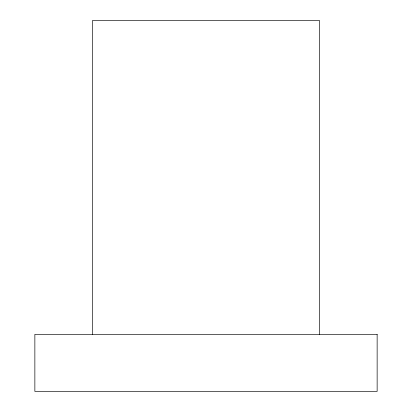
<?xml version="1.0" encoding="UTF-8"?>
<svg xmlns="http://www.w3.org/2000/svg" width="412" height="412" viewBox="0 0 412 412"><rect width="100%" height="100%" fill="white"/><g stroke="black" fill="none" stroke-linecap="round" stroke-linejoin="round"><path stroke-width="0.62" d="M319.599 334.353L319.599 20.6L92.401 20.6L92.401 334.353M377.14 334.353L34.86 334.353L34.86 391.4L377.14 391.4L377.14 334.353"/></g></svg>
